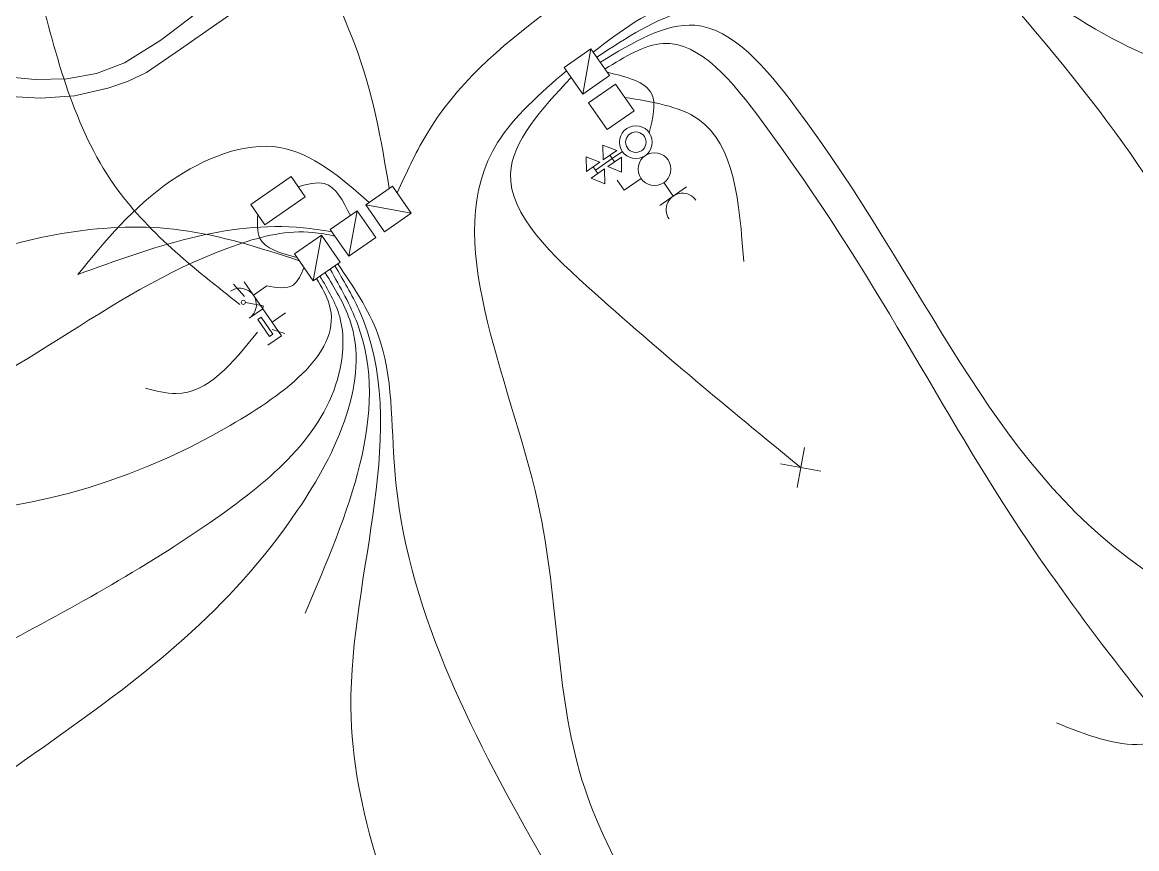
# Model space of a CAD drawing. Header units: metres. Extents: x 2747662.9 to 2747731.3, y 1250221.9 to 1250283.3.
# Drawn here: x 2747720.13 to 2747725.57, y 1250247 to 1250251.04 of the extents above; entities that cross this region are included whole.
import ezdxf

# ---------------------------------------------------------------- set-up
doc = ezdxf.new("R2010")
doc.units = ezdxf.units.M
doc.header["$MEASUREMENT"] = 0
doc.layers.add('___elektro', color=7, linetype='Continuous')
doc.layers.add('___sanitär', color=7, linetype='Continuous')

msp = doc.modelspace()

# ---------------------------------------------------------------- linework, layer by layer
at = {"color": 30, "linetype": 'Continuous', "lineweight": 0, "true_color": 0xff8d1c}
for points, knots in [([(2747721.9652, 1250250.2028), (2747722.0086, 1250250.2982), (2747722.0519, 1250250.3937), (2747722.1041, 1250250.4817), (2747722.3959, 1250250.974), (2747722.9651, 1250251.2344), (2747723.4233, 1250251.6196), (2747723.7122, 1250251.8624), (2747723.9569, 1250252.1548), (2747724.1039, 1250252.4815), (2747724.3342, 1250252.9931), (2747724.3246, 1250253.589), (2747724.4274, 1250254.1707), (2747724.4591, 1250254.35), (2747724.5015, 1250254.528), (2747724.5967, 1250254.6731), (2747724.6925, 1250254.8192), (2747724.8418, 1250254.932), (2747724.9934, 1250255.0299), (2747725.0912, 1250255.0931), (2747725.19, 1250255.1501), (2747725.2888, 1250255.2072)], [0, 0, 0, 0, 1, 1, 1, 2, 2, 2, 3, 3, 3, 4, 4, 4, 5, 5, 5, 6, 6, 6, 7, 7, 7, 7]), ([(2747728.5642, 1250249.0317), (2747728.1169, 1250249.6369), (2747727.6696, 1250250.2421), (2747727.1762, 1250250.9105), (2747726.7264, 1250251.5197), (2747726.2384, 1250252.1815), (2747725.5578, 1250252.2943), (2747725.4067, 1250252.3194), (2747725.246, 1250252.3174), (2747725.0854, 1250252.3154)], [0, 0, 0, 0, 1, 1, 1, 2, 2, 2, 3, 3, 3, 3]), ([(2747722.9395, 1250250.8648), (2747723.0821, 1250250.9593), (2747723.2247, 1250251.0537), (2747723.3927, 1250251.0974), (2747723.5362, 1250251.1347), (2747723.6982, 1250251.135), (2747723.8152, 1250251.2013), (2747723.9966, 1250251.3042), (2747724.0699, 1250251.5658), (2747724.209, 1250251.7491), (2747724.3776, 1250251.9713), (2747724.6428, 1250252.0787), (2747724.8663, 1250252.2352), (2747724.8842, 1250252.2478), (2747724.902, 1250252.2607), (2747724.9197, 1250252.2736)], [0, 0, 0, 0, 1, 1, 1, 2, 2, 2, 3, 3, 3, 4, 4, 4, 5, 5, 5, 5]), ([(2747726.2561, 1250248.6671), (2747726.2083, 1250248.8831), (2747726.1604, 1250249.0991), (2747726.0969, 1250249.3019), (2747725.8988, 1250249.9348), (2747725.5488, 1250250.4391), (2747725.033, 1250251.0455), (2747724.8025, 1250251.3163), (2747724.5391, 1250251.6075), (2747724.6119, 1250251.8548), (2747724.6525, 1250251.9925), (2747724.7975, 1250252.1166), (2747724.9425, 1250252.2407)], [0, 0, 0, 0, 1, 1, 1, 2, 2, 2, 3, 3, 3, 4, 4, 4, 4]), ([(2747726.483, 1250250.627), (2747726.0636, 1250250.7169), (2747725.6443, 1250250.8067), (2747725.2125, 1250251.1028), (2747724.9248, 1250251.3001), (2747724.6316, 1250251.5889), (2747724.6927, 1250251.8423), (2747724.7234, 1250251.9702), (2747724.8443, 1250252.089), (2747724.9652, 1250252.2078)], [0, 0, 0, 0, 1, 1, 1, 2, 2, 2, 3, 3, 3, 3]), ([(2747721.6159, 1250252.1565), (2747721.5698, 1250252.0816), (2747721.5236, 1250252.0067), (2747721.4981, 1250251.9295), (2747721.3953, 1250251.6186), (2747721.6273, 1250251.2707), (2747721.7561, 1250250.9323), (2747721.8471, 1250250.6931), (2747721.8866, 1250250.4587), (2747721.926, 1250250.2242)], [0, 0, 0, 0, 1, 1, 1, 2, 2, 2, 3, 3, 3, 3]), ([(2747723.809, 1250251.3978), (2747723.7954, 1250251.3621), (2747723.7818, 1250251.3265), (2747723.7618, 1250251.298), (2747723.6838, 1250251.187), (2747723.5078, 1250251.1845), (2747723.3609, 1250251.1433), (2747723.1877, 1250251.0947), (2747723.0549, 1250250.9923), (2747722.9221, 1250250.8899)], [0, 0, 0, 0, 1, 1, 1, 2, 2, 2, 3, 3, 3, 3]), ([(2747720.212, 1250251.2109), (2747720.3005, 1250250.8651), (2747720.3889, 1250250.5192), (2747720.5819, 1250250.243), (2747720.7402, 1250250.0164), (2747720.9688, 1250249.8367), (2747721.1974, 1250249.657)], [0, 0, 0, 0, 1, 1, 1, 2, 2, 2, 2]), ([(2747726.09, 1250248.0816), (2747725.9197, 1250248.1736), (2747725.7495, 1250248.2656), (2747725.5978, 1250248.372), (2747724.8511, 1250248.8952), (2747724.5514, 1250249.7652), (2747723.9097, 1250250.6204), (2747723.7649, 1250250.8133), (2747723.6027, 1250251.0055), (2747723.4176, 1250251.0207), (2747723.2731, 1250251.0326), (2747723.1147, 1250250.9366), (2747722.9563, 1250250.8406)], [0, 0, 0, 0, 1, 1, 1, 2, 2, 2, 3, 3, 3, 4, 4, 4, 4]), ([(2747725.9895, 1250247.2607), (2747725.6556, 1250247.6748), (2747725.3218, 1250248.0888), (2747725.0427, 1250248.5039), (2747724.6101, 1250249.1472), (2747724.309, 1250249.7929), (2747723.7467, 1250250.5502), (2747723.6036, 1250250.7428), (2747723.4437, 1250250.9427), (2747723.2625, 1250250.9313), (2747723.1716, 1250250.9255), (2747723.0753, 1250250.8666), (2747722.9791, 1250250.8077)], [0, 0, 0, 0, 1, 1, 1, 2, 2, 2, 3, 3, 3, 4, 4, 4, 4]), ([(2747723.1602, 1250246.6953), (2747723.0542, 1250246.8936), (2747722.9481, 1250247.0919), (2747722.8799, 1250247.2962), (2747722.7344, 1250247.7316), (2747722.7605, 1250248.1944), (2747722.651, 1250248.6904), (2747722.5139, 1250249.3112), (2747722.1645, 1250249.9838), (2747722.4549, 1250250.4479), (2747722.5346, 1250250.5754), (2747722.6626, 1250250.6871), (2747722.7906, 1250250.7988)], [0, 0, 0, 0, 1, 1, 1, 2, 2, 2, 3, 3, 3, 4, 4, 4, 4]), ([(2747723.9346, 1250248.8618), (2747723.6176, 1250249.1217), (2747723.3005, 1250249.3815), (2747722.9273, 1250249.7149), (2747722.7263, 1250249.8945), (2747722.509, 1250250.0954), (2747722.5177, 1250250.2961), (2747722.5244, 1250250.4528), (2747722.6689, 1250250.6094), (2747722.8134, 1250250.7659)], [0, 0, 0, 0, 1, 1, 1, 2, 2, 2, 3, 3, 3, 3]), ([(2747723.1954, 1250250.4953), (2747723.2128, 1250250.5664), (2747723.2302, 1250250.6375), (2747723.2073, 1250250.6851), (2747723.1782, 1250250.7456), (2747723.0843, 1250250.7684), (2747722.9904, 1250250.7913)], [0, 0, 0, 0, 1, 1, 1, 2, 2, 2, 2]), ([(2747723.0759, 1250250.6679), (2747723.2088, 1250250.647), (2747723.3418, 1250250.6261), (2747723.4335, 1250250.5629), (2747723.6131, 1250250.4391), (2747723.6346, 1250250.1534), (2747723.6561, 1250249.8676)], [0, 0, 0, 0, 1, 1, 1, 2, 2, 2, 2]), ([(2747720.4061, 1250249.8045), (2747720.5403, 1250249.969), (2747720.6746, 1250250.1334), (2747720.8598, 1250250.2607), (2747721.0202, 1250250.3709), (2747721.2187, 1250250.4531), (2747721.3922, 1250250.424), (2747721.5514, 1250250.3972), (2747721.6894, 1250250.2766), (2747721.8274, 1250250.1559)], [0, 0, 0, 0, 1, 1, 1, 2, 2, 2, 3, 3, 3, 3]), ([(2747721.7361, 1250250.0927), (2747721.7009, 1250250.1626), (2747721.6658, 1250250.2324), (2747721.6087, 1250250.2477), (2747721.5722, 1250250.2575), (2747721.5266, 1250250.2449), (2747721.4811, 1250250.2323)], [0, 0, 0, 0, 1, 1, 1, 2, 2, 2, 2]), ([(2747718.958, 1250249.461), (2747719.2389, 1250249.6094), (2747719.5197, 1250249.7577), (2747719.823, 1250249.8674), (2747720.171, 1250249.9933), (2747720.5486, 1250250.0683), (2747720.9087, 1250250.021), (2747721.1048, 1250249.9953), (2747721.2958, 1250249.9333), (2747721.4867, 1250249.8713)], [0, 0, 0, 0, 1, 1, 1, 2, 2, 2, 3, 3, 3, 3]), ([(2747721.6451, 1250250.0132), (2747721.5986, 1250250.0204), (2747721.5521, 1250250.0275), (2747721.5056, 1250250.032), (2747721.1352, 1250250.0678), (2747720.7707, 1250249.9362), (2747720.4061, 1250249.8045)], [0, 0, 0, 0, 1, 1, 1, 2, 2, 2, 2]), ([(2747721.4753, 1250249.8877), (2747721.397, 1250249.9077), (2747721.3187, 1250249.9277), (2747721.2934, 1250249.9829), (2747721.2795, 1250250.0134), (2747721.2816, 1250250.0545), (2747721.2838, 1250250.0957)], [0, 0, 0, 0, 1, 1, 1, 2, 2, 2, 2]), ([(2747721.6602, 1250249.9915), (2747721.6244, 1250249.9987), (2747721.5885, 1250250.006), (2747721.5525, 1250250.0095), (2747721.4308, 1250250.0215), (2747721.3071, 1250249.9913), (2747721.1884, 1250249.951), (2747720.5907, 1250249.7482), (2747720.1206, 1250249.2894), (2747719.5484, 1250249.081), (2747719.0975, 1250248.9167), (2747718.5831, 1250248.9078), (2747718.0907, 1250248.9562), (2747717.7261, 1250248.9921), (2747717.3735, 1250249.0595), (2747717.0209, 1250249.1268)], [0, 0, 0, 0, 1, 1, 1, 2, 2, 2, 3, 3, 3, 4, 4, 4, 5, 5, 5, 5]), ([(2747721.3287, 1250249.7481), (2747721.3771, 1250249.7398), (2747721.4254, 1250249.7316), (2747721.4567, 1250249.7526), (2747721.4813, 1250249.7691), (2747721.4954, 1250249.8037), (2747721.5095, 1250249.8384)], [0, 0, 0, 0, 1, 1, 1, 2, 2, 2, 2]), ([(2747722.1442, 1250246.215), (2747721.9439, 1250246.6953), (2747721.7437, 1250247.1757), (2747721.7386, 1250247.6907), (2747721.7322, 1250248.3446), (2747722.0403, 1250249.0544), (2747721.7768, 1250249.6334), (2747721.744, 1250249.7056), (2747721.7023, 1250249.7757), (2747721.6606, 1250249.8458)], [0, 0, 0, 0, 1, 1, 1, 2, 2, 2, 3, 3, 3, 3]), ([(2747723.3329, 1250245.8305), (2747723.102, 1250246.2177), (2747722.8712, 1250246.6049), (2747722.6462, 1250247.0034), (2747722.3201, 1250247.581), (2747722.0062, 1250248.1823), (2747721.9526, 1250248.8475), (2747721.9344, 1250249.0739), (2747721.9463, 1250249.3077), (2747721.8701, 1250249.5131), (2747721.8253, 1250249.6338), (2747721.75, 1250249.7447), (2747721.6748, 1250249.8556)], [0, 0, 0, 0, 1, 1, 1, 2, 2, 2, 3, 3, 3, 4, 4, 4, 4]), ([(2747721.5715, 1250249.784), (2747721.5957, 1250249.7423), (2747721.6199, 1250249.7006), (2747721.6326, 1250249.6594), (2747721.7024, 1250249.4331), (2747721.4223, 1250249.2251), (2747721.15, 1250249.0675), (2747720.0769, 1250248.4465), (2747719.1255, 1250248.61), (2747718.1506, 1250248.8116), (2747717.7768, 1250248.8889), (2747717.3995, 1250248.9718), (2747717.0222, 1250249.0547)], [0, 0, 0, 0, 1, 1, 1, 2, 2, 2, 3, 3, 3, 4, 4, 4, 4]), ([(2747718.676, 1250246.4441), (2747719.2224, 1250246.8038), (2747719.7689, 1250247.1634), (2747720.2918, 1250247.5352), (2747720.7284, 1250247.8457), (2747721.1487, 1250248.1646), (2747721.4771, 1250248.6512), (2747721.672, 1250248.94), (2747721.8346, 1250249.2877), (2747721.7331, 1250249.5827), (2747721.7058, 1250249.662), (2747721.6595, 1250249.7374), (2747721.6131, 1250249.8129)], [0, 0, 0, 0, 1, 1, 1, 2, 2, 2, 3, 3, 3, 4, 4, 4, 4]), ([(2747719.9902, 1250247.9708), (2747720.3549, 1250248.1654), (2747720.7196, 1250248.36), (2747721.08, 1250248.6136), (2747721.344, 1250248.7993), (2747721.6057, 1250249.0166), (2747721.6805, 1250249.3193), (2747721.7029, 1250249.41), (2747721.7085, 1250249.5084), (2747721.6841, 1250249.5969), (2747721.6647, 1250249.6672), (2747721.6263, 1250249.7313), (2747721.5879, 1250249.7954)], [0, 0, 0, 0, 1, 1, 1, 2, 2, 2, 3, 3, 3, 4, 4, 4, 4]), ([(2747721.6372, 1250249.8296), (2747721.687, 1250249.7419), (2747721.7367, 1250249.6542), (2747721.7705, 1250249.5642), (2747721.934, 1250249.129), (2747721.7248, 1250248.64), (2747721.5156, 1250248.151)], [0, 0, 0, 0, 1, 1, 1, 2, 2, 2, 2]), ([(2747721.2826, 1250249.5222), (2747721.162, 1250249.3728), (2747721.0414, 1250249.2233), (2747720.8853, 1250249.2225), (2747720.8376, 1250249.2222), (2747720.7865, 1250249.2359), (2747720.7354, 1250249.2496)], [0, 0, 0, 0, 1, 1, 1, 2, 2, 2, 2]), ([(2747726.181, 1250247.9583), (2747726.0018, 1250247.744), (2747725.8226, 1250247.5298), (2747725.6021, 1250247.5112), (2747725.4719, 1250247.5002), (2747725.3273, 1250247.5574), (2747725.1828, 1250247.6146)], [0, 0, 0, 0, 1, 1, 1, 2, 2, 2, 2])]:
    msp.add_open_spline(points, degree=3, knots=knots, dxfattribs=at)
at = {"layer": '___elektro', "color": 30, "linetype": 'Continuous', "lineweight": 0, "true_color": 0xff8d1c}
for p, q in [((2747722.9107, 1250250.9063), (2747722.7792, 1250250.8152)), ((2747722.8614, 1250250.8722), (2747722.8614, 1250250.8722)), ((2747722.8703, 1250250.6837), (2747722.9107, 1250250.9063)), ((2747722.8778, 1250250.8836), (2747722.8779, 1250250.8836)), ((2747722.8943, 1250250.8949), (2747722.8943, 1250250.895)), ((2747723.0018, 1250250.7748), (2747722.9107, 1250250.9063)), ((2747722.9221, 1250250.8899), (2747722.9222, 1250250.8899)), ((2747722.9335, 1250250.8735), (2747722.9335, 1250250.8735)), ((2747722.7792, 1250250.8152), (2747722.8703, 1250250.6837)), ((2747722.7956, 1250250.8266), (2747722.7957, 1250250.8266)), ((2747722.8121, 1250250.838), (2747722.8121, 1250250.838)), ((2747722.8285, 1250250.8494), (2747722.8286, 1250250.8494)), ((2747722.845, 1250250.8608), (2747722.845, 1250250.8608)), ((2747722.9449, 1250250.857), (2747722.9449, 1250250.857)), ((2747722.9563, 1250250.8406), (2747722.9563, 1250250.8406)), ((2747722.9677, 1250250.8241), (2747722.9677, 1250250.8242)), ((2747722.7906, 1250250.7988), (2747722.7906, 1250250.7988)), ((2747722.802, 1250250.7823), (2747722.802, 1250250.7824)), ((2747722.8134, 1250250.7659), (2747722.8134, 1250250.7659)), ((2747722.8703, 1250250.6837), (2747723.0018, 1250250.7748)), ((2747722.9791, 1250250.8077), (2747722.9791, 1250250.8077)), ((2747722.9854, 1250250.7634), (2747722.9854, 1250250.7635)), ((2747722.9904, 1250250.7913), (2747722.9905, 1250250.7913)), ((2747722.8248, 1250250.7495), (2747722.8248, 1250250.7495)), ((2747722.8361, 1250250.733), (2747722.8362, 1250250.7331)), ((2747722.8475, 1250250.7166), (2747722.8476, 1250250.7166)), ((2747723.0303, 1250250.7337), (2747722.8988, 1250250.6426)), ((2747722.9032, 1250250.7065), (2747722.9032, 1250250.7065)), ((2747722.9196, 1250250.7179), (2747722.9197, 1250250.7179)), ((2747722.9361, 1250250.7293), (2747722.9361, 1250250.7293)), ((2747722.9525, 1250250.7406), (2747722.9526, 1250250.7407)), ((2747722.969, 1250250.752), (2747722.969, 1250250.7521)), ((2747723.1214, 1250250.6022), (2747723.0303, 1250250.7337)), ((2747722.8589, 1250250.7001), (2747722.859, 1250250.7002)), ((2747722.8868, 1250250.6951), (2747722.8868, 1250250.6951)), ((2747722.9152, 1250250.654), (2747722.9153, 1250250.654)), ((2747722.8988, 1250250.6426), (2747722.9899, 1250250.5111)), ((2747722.9899, 1250250.5111), (2747723.1214, 1250250.6022)), ((2747723.0841, 1250250.5155), (2747723.0842, 1250250.5156)), ((2747723.1954, 1250250.4953), (2747723.1955, 1250250.4953)), ((2747722.969, 1250250.4358), (2747723.0361, 1250250.4093)), ((2747722.969, 1250250.4358), (2747722.9703, 1250250.3637)), ((2747722.8868, 1250250.3789), (2747722.9539, 1250250.3523)), ((2747722.8868, 1250250.3789), (2747722.8881, 1250250.3068)), ((2747723.0361, 1250250.4093), (2747722.9703, 1250250.3637)), ((2747723.026, 1250250.3536), (2747723.0032, 1250250.3865)), ((2747723.0146, 1250250.37), (2747723.0639, 1250250.4042)), ((2747723.0639, 1250250.4042), (2747723.064, 1250250.4042)), ((2747723.1752, 1250250.384), (2747723.1753, 1250250.384)), ((2747723.1752, 1250250.384), (2747723.1753, 1250250.384)), ((2747722.9539, 1250250.3523), (2747722.8881, 1250250.3068)), ((2747722.9438, 1250250.2967), (2747722.921, 1250250.3295)), ((2747722.9324, 1250250.3131), (2747723.0146, 1250250.37)), ((2747723.0589, 1250250.3764), (2747722.9931, 1250250.3308)), ((2747723.0601, 1250250.3043), (2747722.9931, 1250250.3308)), ((2747723.0146, 1250250.37), (2747723.0146, 1250250.3701)), ((2747723.0601, 1250250.3043), (2747723.0589, 1250250.3764)), ((2747723.2865, 1250250.3638), (2747723.2866, 1250250.3638)), ((2747721.2496, 1250250.145), (2747721.4469, 1250250.2816)), ((2747721.4305, 1250250.2703), (2747721.4305, 1250250.2703)), ((2747721.5153, 1250250.183), (2747721.4469, 1250250.2816)), ((2747722.9767, 1250250.3194), (2747722.9109, 1250250.2739)), ((2747722.9779, 1250250.2473), (2747722.9109, 1250250.2739)), ((2747722.9779, 1250250.2473), (2747722.9767, 1250250.3194)), ((2747723.155, 1250250.2727), (2747723.0728, 1250250.2157)), ((2747723.155, 1250250.2727), (2747723.1551, 1250250.2727)), ((2747721.3647, 1250250.2247), (2747721.3648, 1250250.2247)), ((2747721.3812, 1250250.2361), (2747721.3812, 1250250.2361)), ((2747721.3976, 1250250.2475), (2747721.3976, 1250250.2475)), ((2747721.414, 1250250.2589), (2747721.4141, 1250250.2589)), ((2747721.4583, 1250250.2652), (2747721.4584, 1250250.2652)), ((2747721.4697, 1250250.2488), (2747721.4697, 1250250.2488)), ((2747721.4811, 1250250.2323), (2747721.4811, 1250250.2324)), ((2747721.4925, 1250250.2159), (2747721.4925, 1250250.2159)), ((2747721.9425, 1250250.2356), (2747721.8109, 1250250.1445)), ((2747721.926, 1250250.2242), (2747721.9261, 1250250.2243)), ((2747722.0336, 1250250.1041), (2747721.9425, 1250250.2356)), ((2747721.9539, 1250250.2192), (2747721.9539, 1250250.2192)), ((2747723.0728, 1250250.2157), (2747723.0387, 1250250.2651)), ((2747723.3777, 1250250.2323), (2747723.2461, 1250250.1412)), ((2747723.2663, 1250250.2525), (2747723.2664, 1250250.2525)), ((2747723.3119, 1250250.1867), (2747723.2663, 1250250.2525)), ((2747721.2825, 1250250.1678), (2747721.2826, 1250250.1678)), ((2747721.299, 1250250.1792), (2747721.299, 1250250.1792)), ((2747721.3154, 1250250.1905), (2747721.3154, 1250250.1906)), ((2747721.318, 1250250.0463), (2747721.5153, 1250250.183)), ((2747721.3318, 1250250.2019), (2747721.3319, 1250250.202)), ((2747721.3483, 1250250.2133), (2747721.3483, 1250250.2133)), ((2747721.4824, 1250250.1602), (2747721.4824, 1250250.1603)), ((2747721.4988, 1250250.1716), (2747721.4989, 1250250.1716)), ((2747721.5039, 1250250.1994), (2747721.5039, 1250250.1995)), ((2747721.8438, 1250250.1673), (2747721.8439, 1250250.1673)), ((2747721.8603, 1250250.1787), (2747721.8603, 1250250.1787)), ((2747721.8767, 1250250.1901), (2747721.8768, 1250250.1901)), ((2747721.8932, 1250250.2015), (2747721.8932, 1250250.2015)), ((2747721.9096, 1250250.2129), (2747721.9096, 1250250.2129)), ((2747721.9652, 1250250.2028), (2747721.9653, 1250250.2028)), ((2747721.9766, 1250250.1863), (2747721.9767, 1250250.1863)), ((2747721.988, 1250250.1699), (2747721.9881, 1250250.1699)), ((2747721.318, 1250250.0463), (2747721.2496, 1250250.145)), ((2747721.261, 1250250.1285), (2747721.2611, 1250250.1286)), ((2747721.2661, 1250250.1564), (2747721.2661, 1250250.1564)), ((2747721.2724, 1250250.1121), (2747721.2724, 1250250.1121)), ((2747721.4166, 1250250.1147), (2747721.4166, 1250250.1147)), ((2747721.433, 1250250.1261), (2747721.4331, 1250250.1261)), ((2747721.4495, 1250250.1374), (2747721.4495, 1250250.1375)), ((2747721.4659, 1250250.1488), (2747721.466, 1250250.1489)), ((2747721.769, 1250250.1155), (2747721.6374, 1250250.0243)), ((2747721.7285, 1250249.8928), (2747721.769, 1250250.1155)), ((2747721.8601, 1250249.9839), (2747721.769, 1250250.1155)), ((2747721.8109, 1250250.1445), (2747721.9021, 1250250.013)), ((2747722.0336, 1250250.1041), (2747721.8109, 1250250.1445)), ((2747721.8223, 1250250.1281), (2747721.8224, 1250250.1281)), ((2747721.8274, 1250250.1559), (2747721.8274, 1250250.1559)), ((2747721.8337, 1250250.1116), (2747721.8338, 1250250.1117)), ((2747721.9994, 1250250.1534), (2747721.9995, 1250250.1535)), ((2747722.0108, 1250250.137), (2747722.0108, 1250250.137)), ((2747722.0222, 1250250.1206), (2747722.0222, 1250250.1206)), ((2747721.2838, 1250250.0957), (2747721.2838, 1250250.0957)), ((2747721.2952, 1250250.0792), (2747721.2952, 1250250.0793)), ((2747721.3066, 1250250.0628), (2747721.3066, 1250250.0628)), ((2747721.3344, 1250250.0577), (2747721.3344, 1250250.0578)), ((2747721.3508, 1250250.0691), (2747721.3509, 1250250.0691)), ((2747721.3673, 1250250.0805), (2747721.3673, 1250250.0805)), ((2747721.3837, 1250250.0919), (2747721.3838, 1250250.0919)), ((2747721.4002, 1250250.1033), (2747721.4002, 1250250.1033)), ((2747721.6868, 1250250.0585), (2747721.6868, 1250250.0585)), ((2747721.7032, 1250250.0699), (2747721.7032, 1250250.0699)), ((2747721.7196, 1250250.0813), (2747721.7197, 1250250.0813)), ((2747721.7361, 1250250.0927), (2747721.7361, 1250250.0927)), ((2747721.7525, 1250250.1041), (2747721.7526, 1250250.1041)), ((2747721.7804, 1250250.099), (2747721.7804, 1250250.099)), ((2747721.7917, 1250250.0826), (2747721.7918, 1250250.0826)), ((2747721.8031, 1250250.0661), (2747721.8032, 1250250.0662)), ((2747721.8451, 1250250.0952), (2747721.8452, 1250250.0952)), ((2747721.8565, 1250250.0788), (2747721.8565, 1250250.0788)), ((2747721.8679, 1250250.0623), (2747721.8679, 1250250.0624)), ((2747721.9021, 1250250.013), (2747722.0336, 1250250.1041)), ((2747721.9678, 1250250.0586), (2747721.9679, 1250250.0586)), ((2747721.9843, 1250250.0699), (2747721.9843, 1250250.07)), ((2747722.0007, 1250250.0813), (2747722.0007, 1250250.0814)), ((2747722.0171, 1250250.0927), (2747722.0172, 1250250.0927)), ((2747721.6374, 1250250.0243), (2747721.7285, 1250249.8928)), ((2747721.6488, 1250250.0079), (2747721.6489, 1250250.0079)), ((2747721.6539, 1250250.0357), (2747721.6539, 1250250.0358)), ((2747721.6703, 1250250.0471), (2747721.6704, 1250250.0471)), ((2747721.8145, 1250250.0497), (2747721.8146, 1250250.0497)), ((2747721.8259, 1250250.0332), (2747721.8259, 1250250.0333)), ((2747721.8373, 1250250.0168), (2747721.8373, 1250250.0168)), ((2747721.8487, 1250250.0004), (2747721.8487, 1250250.0004)), ((2747721.8793, 1250250.0459), (2747721.8793, 1250250.0459)), ((2747721.8907, 1250250.0294), (2747721.8907, 1250250.0295)), ((2747721.9185, 1250250.0244), (2747721.9185, 1250250.0244)), ((2747721.9349, 1250250.0358), (2747721.935, 1250250.0358)), ((2747721.9514, 1250250.0472), (2747721.9514, 1250250.0472)), ((2747721.5955, 1250249.9953), (2747721.4639, 1250249.9042)), ((2747721.5297, 1250249.9497), (2747721.5297, 1250249.9497)), ((2747721.5461, 1250249.9611), (2747721.5462, 1250249.9611)), ((2747721.555, 1250249.7726), (2747721.5955, 1250249.9953)), ((2747721.5626, 1250249.9725), (2747721.5626, 1250249.9725)), ((2747721.579, 1250249.9839), (2747721.5791, 1250249.9839)), ((2747721.6866, 1250249.8637), (2747721.5955, 1250249.9953)), ((2747721.6068, 1250249.9788), (2747721.6069, 1250249.9789)), ((2747721.6182, 1250249.9624), (2747721.6183, 1250249.9624)), ((2747721.6296, 1250249.9459), (2747721.6297, 1250249.946)), ((2747721.6602, 1250249.9915), (2747721.6603, 1250249.9915)), ((2747721.6716, 1250249.975), (2747721.6716, 1250249.975)), ((2747721.683, 1250249.9586), (2747721.683, 1250249.9586)), ((2747721.7285, 1250249.8928), (2747721.8601, 1250249.9839)), ((2747721.8107, 1250249.9498), (2747721.8108, 1250249.9498)), ((2747721.8272, 1250249.9611), (2747721.8272, 1250249.9612)), ((2747721.8436, 1250249.9725), (2747721.8437, 1250249.9726)), ((2747721.4639, 1250249.9042), (2747721.555, 1250249.7726)), ((2747721.4804, 1250249.9155), (2747721.4804, 1250249.9156)), ((2747721.4968, 1250249.9269), (2747721.4969, 1250249.927)), ((2747721.5133, 1250249.9383), (2747721.5133, 1250249.9383)), ((2747721.641, 1250249.9295), (2747721.6411, 1250249.9295)), ((2747721.6524, 1250249.9131), (2747721.6524, 1250249.9131)), ((2747721.6638, 1250249.8966), (2747721.6638, 1250249.8966)), ((2747721.6944, 1250249.9421), (2747721.6944, 1250249.9422)), ((2747721.7058, 1250249.9257), (2747721.7058, 1250249.9257)), ((2747721.7172, 1250249.9093), (2747721.7172, 1250249.9093)), ((2747721.745, 1250249.9042), (2747721.745, 1250249.9042)), ((2747721.7614, 1250249.9156), (2747721.7615, 1250249.9156)), ((2747721.7779, 1250249.927), (2747721.7779, 1250249.927)), ((2747721.7943, 1250249.9384), (2747721.7943, 1250249.9384)), ((2747721.4753, 1250249.8877), (2747721.4754, 1250249.8877)), ((2747721.4867, 1250249.8713), (2747721.4867, 1250249.8713)), ((2747721.4981, 1250249.8548), (2747721.4981, 1250249.8549)), ((2747721.5095, 1250249.8384), (2747721.5095, 1250249.8384)), ((2747721.555, 1250249.7726), (2747721.6866, 1250249.8637)), ((2747721.6537, 1250249.841), (2747721.6537, 1250249.841)), ((2747721.6701, 1250249.8523), (2747721.6702, 1250249.8524)), ((2747721.6752, 1250249.8802), (2747721.6752, 1250249.8802)), ((2747721.5209, 1250249.822), (2747721.5209, 1250249.822)), ((2747721.5323, 1250249.8055), (2747721.5323, 1250249.8055)), ((2747721.5436, 1250249.7891), (2747721.5437, 1250249.7891)), ((2747721.5715, 1250249.784), (2747721.5715, 1250249.784)), ((2747721.5879, 1250249.7954), (2747721.588, 1250249.7954)), ((2747721.6044, 1250249.8068), (2747721.6044, 1250249.8068)), ((2747721.6208, 1250249.8182), (2747721.6208, 1250249.8182)), ((2747721.6372, 1250249.8296), (2747721.6373, 1250249.8296)), ((2747721.2188, 1250249.6961), (2747721.165, 1250249.7562)), ((2747721.3086, 1250249.6367), (2747721.2175, 1250249.7682)), ((2747721.263, 1250249.7024), (2747721.3288, 1250249.748)), ((2747721.3288, 1250249.748), (2747721.3288, 1250249.748)), ((2747721.3288, 1250249.748), (2747721.3288, 1250249.748)), ((2747721.2236, 1250249.6665), (2747721.3111, 1250249.6506)), ((2747721.2428, 1250249.5911), (2747721.3086, 1250249.6367)), ((2747721.3111, 1250249.6506), (2747721.3086, 1250249.6367)), ((2747721.3086, 1250249.6367), (2747721.3997, 1250249.5051)), ((2747721.3542, 1250249.5709), (2747721.4199, 1250249.6165)), ((2747721.4199, 1250249.6165), (2747721.42, 1250249.6165)), ((2747721.3548, 1250249.5349), (2747721.4161, 1250249.5165)), ((2747721.3997, 1250249.5051), (2747721.3339, 1250249.4596)), ((2747723.9168, 1250248.7634), (2747723.9525, 1250248.9602)), ((2747724.033, 1250248.8439), (2747723.8363, 1250248.8797)), ((2747723.9346, 1250248.8618), (2747723.9347, 1250248.8618))]:
    msp.add_line(p, q, dxfattribs=at)
msp.add_lwpolyline([(2747721.3415, 1250249.5013), (2747721.2846, 1250249.5835), (2747721.301, 1250249.5949), (2747721.358, 1250249.5127)], close=True, dxfattribs=at)
for centre, radius in [((2747723.1297, 1250250.4498), 0.08), ((2747723.1297, 1250250.4498), 0.05), ((2747723.2208, 1250250.3182), 0.08), ((2747721.2137, 1250249.6683), 0.01)]:
    msp.add_circle(centre, radius, dxfattribs=at)
for centre, start, end in [((2747723.3574, 1250250.1209), 34.7099, 214.7099), ((2747721.1973, 1250249.6569), 304.7099, 124.7099)]:
    msp.add_arc(centre, 0.08, start, end, dxfattribs=at)
at = {"layer": '___sanitär', "color": 106, "linetype": 'Continuous', "lineweight": 0, "true_color": 0x008a1e, "flags": 128}
for points in [[(2747720.0773, 1250250.6725), (2747720.2242, 1250250.6642), (2747720.3896, 1250250.6769), (2747720.5523, 1250250.7128), (2747720.6488, 1250250.7458), (2747720.7404, 1250250.7895), (2747720.9064, 1250250.9045), (2747721.0845, 1250251.0278), (2747721.2571, 1250251.1482), (2747721.416, 1250251.2843), (2747721.5406, 1250251.4336), (2747721.6447, 1250251.599), (2747721.8032, 1250251.9054), (2747722.0147, 1250252.2707), (2747722.2164, 1250252.6114), (2747722.358, 1250252.8391), (2747722.4916, 1250253.0253), (2747722.642, 1250253.1978), (2747722.7901, 1250253.346), (2747722.9181, 1250253.5048)], [(2747720.0434, 1250250.7707), (2747720.1972, 1250250.7563), (2747720.3518, 1250250.7591), (2747720.4968, 1250250.7854), (2747720.6341, 1250250.8367), (2747720.8111, 1250250.9487), (2747720.9797, 1250251.076), (2747721.215, 1250251.2319), (2747721.4774, 1250251.4208), (2747721.6755, 1250251.558), (2747721.8767, 1250251.7219), (2747721.9576, 1250251.798), (2747722.0297, 1250251.8814), (2747722.1661, 1250252.11), (2747722.3152, 1250252.3204), (2747722.467, 1250252.5462), (2747722.547, 1250252.6347), (2747722.6372, 1250252.7132), (2747722.8434, 1250252.8605), (2747723.0031, 1250252.9845), (2747723.1926, 1250253.1074)]]:
    msp.add_lwpolyline(points, dxfattribs=at)

doc.saveas('drawing.dxf')
